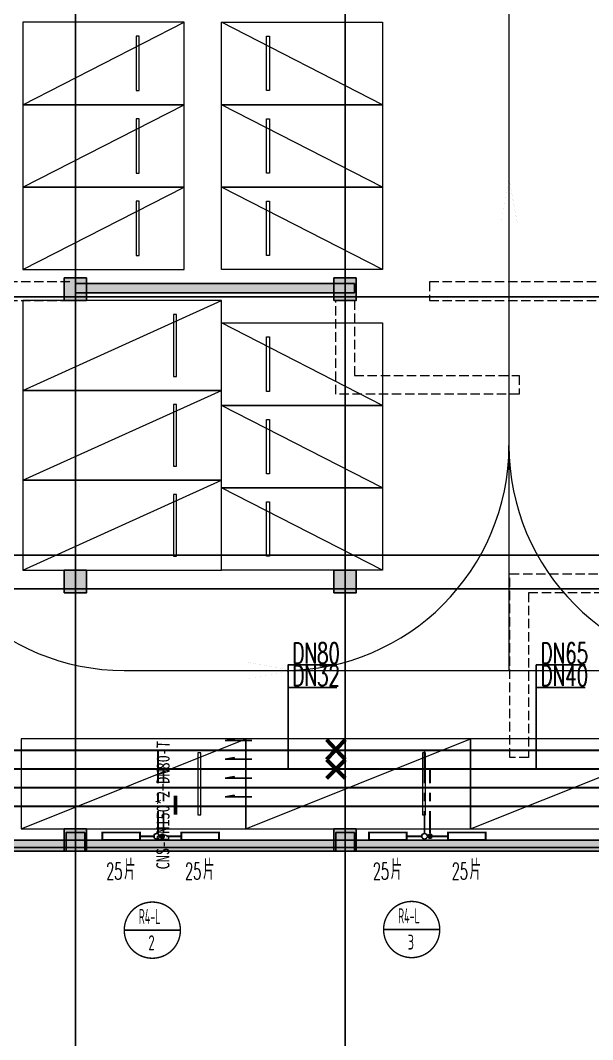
# Model space of a CAD drawing. Extents: x -888467 to -675969, y -675351 to -419232.
# Drawn here: x -818960 to -803682, y -644524 to -617322 of the extents above; entities that cross this region are included whole.
import ezdxf
from ezdxf.enums import TextEntityAlignment as Align

# ---------------------------------------------------------------- set-up
doc = ezdxf.new("R2010")
doc.units = 0
doc.header["$LTSCALE"] = 1000
doc.linetypes.add('DASH', pattern=[0.35, 0.25, -0.1])
doc.layers.get('0').update_dxf_attribs({"linetype": 'CONTINUOUS'})
for name, color, linetype in [('0-供暖管道管径标注', 4, 'CONTINUOUS'), ('1-风管标注', 4, 'CONTINUOUS'), ('3-建筑', 7, 'CONTINUOUS'), ('3-淡显', 8, 'CONTINUOUS'), ('DIM_IDEN', 3, 'CONTINUOUS'), ('DOTE', 252, 'CONTINUOUS'), ('PIPE-暖供水', 3, 'CONTINUOUS'), ('PIPE-暖回支管', 4, 'DASH'), ('PIPE-暖回水', 1, 'DASH'), ('PUB_HATCH', 8, 'CONTINUOUS'), ('TEXT-散热器', 7, 'CONTINUOUS'), ('TH-散热器', 4, 'CONTINUOUS'), ('VPIPE-暖供水', 3, 'CONTINUOUS'), ('VPIPE-暖回水', 2, 'DASH'), ('VRV-配件', 1, 'CONTINUOUS'), ('抗震支吊架', 2, 'CONTINUOUS'), ('暖－管径标注', 2, 'CONTINUOUS'), ('结构柱子', 253, 'CONTINUOUS')]:
    doc.layers.add(name, color=color, linetype=linetype)
doc.layers.add('3-深度淡显', color=252, linetype='CONTINUOUS', lineweight=0)
doc.styles.add('_THVAC_DIM', font='simplex.shx', dxfattribs={"width": 0.8, "height": 3.5, "bigfont": 'gbcbig.shx'})
doc.styles.add('kzcad', font='', dxfattribs={"width": 0.8})
doc.styles.get("Standard").update_dxf_attribs({"font": 'GBENOR', "bigfont": 'GBCBIG'})
doc.styles.add('设备标注', font='simplex.shx', dxfattribs={"width": 0.705882, "bigfont": 'gbcbig.shx'})
doc.styles.get('kzcad').set_extended_font_data('SimSun')

# ---------------------------------------------------------------- blocks, each defined once
blk = doc.blocks.new('坡向')
at = {"layer": '1-风管标注'}
h = blk.add_hatch(color=256, dxfattribs=at)
h.dxf.hatch_style = 1
h.paths.add_polyline_path([(-283166, -104624), (-283166, -104869), (-283119, -104869)])
for p, q in [((-283166, -105334), (-283166, -104624)), ((-283166, -104624), (-283119, -104869)), ((-283119, -104869), (-283166, -104869))]:
    blk.add_line(p, q, dxfattribs=at)
blk = doc.blocks.new('_FZH')
blk.add_lwpolyline([(-0.5, -0.5), (0.5, -0.5), (0.5, 0.5), (-0.5, 0.5)], close=True)
at = {"layer": 'PUB_HATCH'}
blk.add_solid([(-0.5, -0.5), (0.5, -0.5), (-0.5, 0.5), (0.5, 0.5)], dxfattribs=at)
blk = doc.blocks.new('A$C2B1B7B0A')
at = {"layer": '结构柱子'}
h = blk.add_hatch(color=253, dxfattribs=at)
h.dxf.hatch_style = 1
h.paths.add_polyline_path([(50900, 25300), (50300, 25300), (50300, 24700), (50900, 24700)])
h = blk.add_hatch(color=253, dxfattribs=at)
h.dxf.hatch_style = 1
h.paths.add_polyline_path([(58100, 25300), (57500, 25300), (57500, 24700), (58100, 24700)])
h = blk.add_hatch(color=253, dxfattribs=at)
h.dxf.hatch_style = 1
h.paths.add_polyline_path([(50300, 17500), (50300, 16900), (50900, 16900), (50900, 17500)])
h = blk.add_hatch(color=253, dxfattribs=at)
h.dxf.hatch_style = 1
h.paths.add_polyline_path([(58100, 17500), (57500, 17500), (57500, 16900), (58100, 16900)])
h = blk.add_hatch(color=253, dxfattribs=at)
h.dxf.hatch_style = 1
h.paths.add_polyline_path([(50900, 10600), (50300, 10600), (50300, 10000), (50900, 10000)])
h = blk.add_hatch(color=253, dxfattribs=at)
h.dxf.hatch_style = 1
h.paths.add_polyline_path([(58100, 10600), (57500, 10600), (57500, 10000), (58100, 10000)])
at = {"layer": '结构柱子', "color": 253}
for points in [[(50900, 25300), (50300, 25300), (50300, 24700), (50900, 24700)], [(58100, 25300), (57500, 25300), (57500, 24700), (58100, 24700)], [(50900, 17500), (50300, 17500), (50300, 16900), (50900, 16900)], [(58100, 17500), (57500, 17500), (57500, 16900), (58100, 16900)], [(50900, 10600), (50300, 10600), (50300, 10000), (50900, 10000)], [(58100, 10600), (57500, 10600), (57500, 10000), (58100, 10000)]]:
    blk.add_lwpolyline(points, close=True, dxfattribs=at)

msp = doc.modelspace()

# ---------------------------------------------------------------- hatches: boundary and pattern name
at = {"layer": '3-淡显'}
h = msp.add_hatch(color=256, dxfattribs=at)
h.dxf.hatch_style = 1
h.paths.add_polyline_path([(-817190.4, -624196.6), (-817790.4, -624196.6), (-817790.4, -624796.6), (-817190.4, -624796.6)])
h = msp.add_hatch(color=256, dxfattribs=at)
h.dxf.hatch_style = 1
h.paths.add_polyline_path([(-809990.4, -624196.6), (-810590.4, -624196.6), (-810590.4, -624796.6), (-809990.4, -624796.6)])
for points in [[(-817490.4, -624596.6), (-810040.4, -624596.6), (-810040.4, -624346.6), (-817490.4, -624346.6)], [(-786823.7, -639296.6), (-786990.4, -639196.6), (-836440.4, -639196.6), (-836440.4, -639496.6), (-786890.4, -639496.6)]]:
    msp.add_hatch(color=256, dxfattribs=at).paths.add_polyline_path(points)
h = msp.add_hatch(color=256, dxfattribs=at)
h.dxf.hatch_style = 1
h.paths.add_polyline_path([(-817790.6, -631996.5), (-817790.6, -632596.5), (-817190.6, -632596.5), (-817190.6, -631996.5)])
h = msp.add_hatch(color=256, dxfattribs=at)
h.dxf.hatch_style = 1
h.paths.add_polyline_path([(-809990.4, -631996.5), (-810590.4, -631996.5), (-810590.4, -632596.5), (-809990.4, -632596.5)])
h = msp.add_hatch(color=256, dxfattribs=at)
h.dxf.hatch_style = 1
h.paths.add_polyline_path([(-817190.4, -638896.6), (-817790.4, -638896.6), (-817790.4, -639496.6), (-817190.4, -639496.6)])
h = msp.add_hatch(color=256, dxfattribs=at)
h.dxf.hatch_style = 1
h.paths.add_polyline_path([(-809990.4, -638896.6), (-810590.4, -638896.6), (-810590.4, -639496.6), (-809990.4, -639496.6)])
at = {"layer": 'VPIPE-暖回水', "linetype": 'DASH'}
for points in [[(-815247.1, -639096.6), (-815245.5, -639081), (-815240.6, -639066.1), (-815232.8, -639052.5), (-815222.3, -639040.8), (-815209.6, -639031.6), (-815195.3, -639025.2), (-815180, -639022), (-815164.3, -639022), (-815148.9, -639025.2), (-815134.6, -639031.6), (-815121.9, -639040.8), (-815111.4, -639052.5), (-815103.6, -639066.1), (-815098.8, -639081), (-815097.1, -639096.6), (-815098.8, -639112.2), (-815103.6, -639127.1), (-815111.4, -639140.7), (-815121.9, -639152.3), (-815134.6, -639161.5), (-815148.9, -639167.9), (-815164.3, -639171.2), (-815180, -639171.2), (-815195.3, -639167.9), (-815209.6, -639161.5), (-815222.3, -639152.3), (-815232.8, -639140.7), (-815240.6, -639127.1), (-815245.5, -639112.2)], [(-808094.2, -639096.6), (-808092.6, -639081), (-808087.7, -639066.1), (-808079.9, -639052.5), (-808069.4, -639040.8), (-808056.7, -639031.6), (-808042.4, -639025.2), (-808027.1, -639022), (-808011.4, -639022), (-807996, -639025.2), (-807981.7, -639031.6), (-807969, -639040.8), (-807958.5, -639052.5), (-807950.7, -639066.1), (-807945.9, -639081), (-807944.2, -639096.6), (-807945.9, -639112.2), (-807950.7, -639127.1), (-807958.5, -639140.7), (-807969, -639152.3), (-807981.7, -639161.5), (-807996, -639167.9), (-808011.4, -639171.2), (-808027.1, -639171.2), (-808042.4, -639167.9), (-808056.7, -639161.5), (-808069.4, -639152.3), (-808079.9, -639140.7), (-808087.7, -639127.1), (-808092.6, -639112.2)]]:
    msp.add_hatch(color=256, dxfattribs=at).paths.add_polyline_path(points)

# ---------------------------------------------------------------- linework, layer by layer
at = {"layer": '0-供暖管道管径标注'}
for points in [[(-811814, -637299.9), (-811814, -634524.2), (-810507.6, -634524.2)], [(-805188, -637299.9), (-805188, -634524.2), (-803881.6, -634524.2)], [(-811814, -635124.2), (-810507.6, -635124.2)], [(-805188, -635124.2), (-803881.6, -635124.2)]]:
    msp.add_lwpolyline(points, dxfattribs=at)
at = {"layer": '3-建筑'}
for p, q in [((-817490.4, -624346.6), (-810040.4, -624346.6)), ((-817490.4, -624346.6), (-817490.4, -624596.6)), ((-810040.4, -624346.6), (-810040.4, -624596.6)), ((-817490.4, -624596.6), (-810040.4, -624596.6)), ((-786990.4, -639196.6), (-836440.4, -639196.6)), ((-786890.4, -639496.6), (-836440.4, -639496.6))]:
    msp.add_line(p, q, dxfattribs=at)
at = {"layer": '3-建筑', "color": 7}
msp.add_lwpolyline([(-729090.4, -639496.6), (-839040.4, -639496.6)], dxfattribs=at)
at = {"layer": '3-淡显'}
for p, q in [((-817190.4, -624196.6), (-817790.4, -624196.6)), ((-817790.4, -624196.6), (-817790.4, -624796.6)), ((-817190.4, -624796.6), (-817190.4, -624196.6)), ((-809990.4, -624196.6), (-810590.4, -624196.6)), ((-810590.4, -624196.6), (-810590.4, -624796.6)), ((-809990.4, -624796.6), (-809990.4, -624196.6)), ((-817790.4, -624796.6), (-817190.4, -624796.6)), ((-810590.4, -624796.6), (-809990.4, -624796.6)), ((-817190.6, -631996.5), (-817790.6, -631996.5)), ((-817790.6, -631996.5), (-817790.6, -632596.5)), ((-817190.6, -632596.5), (-817190.6, -631996.5)), ((-809990.4, -631996.5), (-810590.4, -631996.5)), ((-810590.4, -631996.5), (-810590.4, -632596.5)), ((-809990.4, -632596.5), (-809990.4, -631996.5)), ((-817790.6, -632596.5), (-817190.6, -632596.5)), ((-810590.4, -632596.5), (-809990.4, -632596.5)), ((-817190.4, -638896.6), (-817790.4, -638896.6)), ((-817790.4, -638896.6), (-817790.4, -639496.6)), ((-817190.4, -639496.6), (-817190.4, -638896.6)), ((-809990.4, -638896.6), (-810590.4, -638896.6)), ((-810590.4, -638896.6), (-810590.4, -639496.6)), ((-809990.4, -639496.6), (-809990.4, -638896.6)), ((-817790.4, -639496.6), (-817190.4, -639496.6)), ((-810590.4, -639496.6), (-809990.4, -639496.6))]:
    msp.add_line(p, q, dxfattribs=at)
at = {"layer": '3-深度淡显'}
for p, q in [((-805915.4, -613896.6), (-805915.4, -634671.6)), ((-818890.4, -619571.6), (-814590.4, -617371.6)), ((-809290.4, -619571.6), (-813590.4, -617371.6)), ((-818890.4, -621771.6), (-814590.4, -619571.6)), ((-809290.4, -621771.6), (-813590.4, -619571.6)), ((-818890.4, -623971.6), (-814590.4, -621771.6)), ((-809290.4, -623971.6), (-813590.4, -621771.6)), ((-818890.4, -627196.6), (-813590.4, -624796.6)), ((-809290.4, -627596.6), (-813590.4, -625396.6)), ((-818890.4, -629596.6), (-813590.4, -627196.6)), ((-809290.4, -629796.6), (-813590.4, -627596.6)), ((-818890.4, -631996.6), (-813590.4, -629596.6)), ((-809290.4, -631996.6), (-813590.4, -629796.6)), ((-818940.4, -638896.6), (-812940.4, -636496.6)), ((-812940.4, -638896.6), (-806940.4, -636496.6)), ((-806940.4, -638896.6), (-800940.4, -636496.6))]:
    msp.add_line(p, q, dxfattribs=at)
msp.add_lwpolyline([(-822186, -608126.5), (-822189.4, -628670.6, 0.4142616), (-816189.4, -634671.6), (-746232.1, -634669.1)], format="xyb", dxfattribs=at)
for points in [[(-814590.4, -619571.6), (-814590.4, -617371.6), (-818890.4, -617371.6), (-818890.4, -619571.6)], [(-813590.4, -619571.6), (-813590.4, -617371.6), (-809290.4, -617371.6), (-809290.4, -619571.6)], [(-815790.4, -619197), (-815790.4, -617746.2), (-815870.7, -617746.2), (-815870.7, -619197)], [(-812390.4, -619197), (-812390.4, -617746.2), (-812310, -617746.2), (-812310, -619197)], [(-814590.4, -621771.6), (-814590.4, -619571.6), (-818890.4, -619571.6), (-818890.4, -621771.6)], [(-813590.4, -621771.6), (-813590.4, -619571.6), (-809290.4, -619571.6), (-809290.4, -621771.6)], [(-815790.4, -621397), (-815790.4, -619946.2), (-815870.7, -619946.2), (-815870.7, -621397)], [(-812390.4, -621397), (-812390.4, -619946.2), (-812310, -619946.2), (-812310, -621397)], [(-814590.4, -623971.6), (-814590.4, -621771.6), (-818890.4, -621771.6), (-818890.4, -623971.6)], [(-813590.4, -623971.6), (-813590.4, -621771.6), (-809290.4, -621771.6), (-809290.4, -623971.6)], [(-815790.4, -623597), (-815790.4, -622146.2), (-815870.7, -622146.2), (-815870.7, -623597)], [(-812390.4, -623597), (-812390.4, -622146.2), (-812310, -622146.2), (-812310, -623597)], [(-813590.4, -627196.6), (-813590.4, -624796.6), (-818890.4, -624796.6), (-818890.4, -627196.6)], [(-814790.4, -626822), (-814790.4, -625171.2), (-814870.7, -625171.2), (-814870.7, -626822)], [(-813590.4, -627596.6), (-813590.4, -625396.6), (-809290.4, -625396.6), (-809290.4, -627596.6)], [(-812390.4, -627222), (-812390.4, -625771.2), (-812310, -625771.2), (-812310, -627222)], [(-813590.4, -629596.6), (-813590.4, -627196.6), (-818890.4, -627196.6), (-818890.4, -629596.6)], [(-814790.4, -629222), (-814790.4, -627571.2), (-814870.7, -627571.2), (-814870.7, -629222)], [(-813590.4, -629796.6), (-813590.4, -627596.6), (-809290.4, -627596.6), (-809290.4, -629796.6)], [(-812390.4, -629422), (-812390.4, -627971.2), (-812310, -627971.2), (-812310, -629422)], [(-813590.4, -631996.6), (-813590.4, -629596.6), (-818890.4, -629596.6), (-818890.4, -631996.6)], [(-814790.4, -631622), (-814790.4, -629971.2), (-814870.7, -629971.2), (-814870.7, -631622)], [(-813590.4, -631996.6), (-813590.4, -629796.6), (-809290.4, -629796.6), (-809290.4, -631996.6)], [(-812390.4, -631622), (-812390.4, -630171.2), (-812310, -630171.2), (-812310, -631622)], [(-812940.4, -638896.6), (-812940.4, -636496.6), (-818940.4, -636496.6), (-818940.4, -638896.6)], [(-806940.4, -638896.6), (-806940.4, -636496.6), (-812940.4, -636496.6), (-812940.4, -638896.6)], [(-800940.4, -638896.6), (-800940.4, -636496.6), (-806940.4, -636496.6), (-806940.4, -638896.6)], [(-814140.4, -638522), (-814140.4, -636871.2), (-814220.7, -636871.2), (-814220.7, -638522)], [(-808140.4, -638522), (-808140.4, -636871.2), (-808220.7, -636871.2), (-808220.7, -638522)]]:
    msp.add_lwpolyline(points, close=True, dxfattribs=at)
at = {"layer": '3-深度淡显', "const_width": 0.75}
for points in [[(-805842.6, -624528.4), (-805992.6, -624528.4), (-805992.6, -622728.4), (-806142.6, -622728.4), (-805917.6, -621528.4), (-805692.6, -622728.4), (-805842.6, -622728.4), (-805842.6, -624528.4)], [(-814689.6, -634596.6), (-814689.6, -634746.6), (-812889.6, -634746.6), (-812889.6, -634896.6), (-811689.6, -634671.6), (-812889.6, -634446.6), (-812889.6, -634596.6), (-814689.6, -634596.6)]]:
    msp.add_lwpolyline(points, dxfattribs=at)
at = {"layer": '3-深度淡显', "linetype": 'DASH'}
for points in [[(-817640.4, -624296.6), (-822440.4, -624296.6), (-822440.4, -624796.6), (-817640.4, -624796.6)], [(-803240.4, -624296.6), (-808040.4, -624296.6), (-808040.4, -624796.6), (-803240.4, -624796.6)], [(-810040.4, -624796.6), (-810040.4, -626796.6), (-805640.4, -626796.6), (-805640.4, -627296.6), (-810540.4, -627296.6), (-810540.4, -627296.6), (-810540.4, -624796.6)], [(-803390.4, -632596.6), (-805390.4, -632596.6), (-805390.4, -636996.6), (-805890.4, -636996.6), (-805890.4, -632096.6), (-805890.4, -632096.6), (-803390.4, -632096.6)]]:
    msp.add_lwpolyline(points, dxfattribs=at)
at = {"layer": '3-深度淡显'}
for centre, start, end in [((-811915.4, -628671.6), 270, 0), ((-799915.4, -628671.6), 180, 270)]:
    msp.add_arc(centre, 6000, start, end, dxfattribs=at)
at = {"layer": 'DIM_IDEN', "color": 7}
for p, q in [((-814686.7, -641602.9), (-816186.7, -641602.9)), ((-807763, -641586.1), (-809263, -641586.1))]:
    msp.add_line(p, q, dxfattribs=at)
at = {"layer": 'DIM_IDEN', "color": 7, "const_width": 37.5}
for points in [[(-814686.7, -641602.9, 1), (-816186.7, -641602.9, 1)], [(-807763, -641586.1, 1), (-809263, -641586.1, 1)]]:
    msp.add_lwpolyline(points, format="xyb", close=True, dxfattribs=at)
at = {"layer": 'DOTE', "color": 251}
for p, q in [((-817490.4, -598065.9), (-817490.4, -646591)), ((-810290.4, -598065.9), (-810290.4, -646591)), ((-872297.5, -624696.6), (-724690.4, -624696.6)), ((-872297.5, -631596.6), (-724690.4, -631596.6)), ((-872297.5, -632496.6), (-724690.4, -632496.6)), ((-872297.5, -639396.6), (-724690.4, -639396.6))]:
    msp.add_line(p, q, dxfattribs=at)
at = {"layer": 'PIPE-暖供水', "linetype": 'Continuous', "const_width": 52.5}
for points in [[(-823405.3, -637299.9), (-790220.7, -637299.9), (-790219.7, -634541.9), (-788655.6, -634541.9), (-788655.6, -611498.6), (-804760.7, -611498.6), (-804760.7, -611498.6), (-820795.9, -611498.6)], [(-815138.3, -637688), (-815138.3, -637299.9)], [(-808019.9, -637688), (-808019.9, -637299.9)], [(-815138.3, -638160.7), (-815138.3, -637931.3)], [(-808019.9, -638160.7), (-808019.9, -637931.3)], [(-822478.8, -638299.9), (-815138.3, -638299.9)], [(-815138.3, -638299.9), (-786568.9, -638297.5)], [(-815138.3, -639021.6), (-815138.3, -638424)], [(-808019.9, -639021.6), (-808019.9, -638424)]]:
    msp.add_lwpolyline(points, dxfattribs=at)
at = {"layer": 'PIPE-暖回支管', "linetype": 'DASH', "const_width": 52.5}
for points in [[(-815363.7, -639096.6), (-815768.3, -639096.6)], [(-815063.3, -639096.6), (-814658.7, -639096.6)], [(-808245.3, -639096.6), (-808649.9, -639096.6)], [(-807944.9, -639096.6), (-807540.3, -639096.6)]]:
    msp.add_lwpolyline(points, dxfattribs=at)
at = {"layer": 'PIPE-暖回水', "linetype": 'DASH', "const_width": 52.5}
msp.add_lwpolyline([(-823485.8, -627719), (-823485.8, -612118.3, -0.1709376), (-823405.8, -611998.6), (-804260.7, -611998.6), (-804260.7, -611998.6), (-789155.6, -611998.6), (-789155.6, -634098.3), (-790693.5, -634098.3), (-790693.5, -636799.9), (-824767.4, -636799.9)], format="xyb", dxfattribs=at)
for points in [[(-815288.7, -637688), (-815288.7, -636799.9)], [(-808170.3, -637688), (-808170.3, -636799.9)], [(-839936.7, -637799.9), (-786418.4, -637799.9)], [(-815288.7, -638160.7), (-815288.7, -637931.3)], [(-808170.3, -638160.7), (-808170.3, -637931.3)], [(-815288.7, -639021.6), (-815288.7, -638424)], [(-808170.3, -639021.6), (-808170.3, -638424)]]:
    msp.add_lwpolyline(points, dxfattribs=at)
at = {"layer": 'TH-散热器', "const_width": 52.5}
for points in [[(-815768.3, -638996.6), (-816768.3, -638996.6), (-816768.3, -639196.6), (-815768.3, -639196.6)], [(-814658.7, -639196.6), (-813658.7, -639196.6), (-813658.7, -638996.6), (-814658.7, -638996.6)], [(-808649.9, -638996.6), (-809649.9, -638996.6), (-809649.9, -639196.6), (-808649.9, -639196.6)], [(-807540.3, -639196.6), (-806540.3, -639196.6), (-806540.3, -638996.6), (-807540.3, -638996.6)]]:
    msp.add_lwpolyline(points, close=True, dxfattribs=at)
at = {"layer": 'VPIPE-暖供水', "linetype": 'Continuous'}
for centre in [(-815322.5, -639096.6), (-808169.6, -639096.6), (-808169.6, -639096.6)]:
    msp.add_circle(centre, 75, dxfattribs=at)
at = {"layer": '抗震支吊架', "color": 2, "const_width": 100}
msp.add_lwpolyline([(-814818.7, -638517.2), (-814818.7, -638017.2)], dxfattribs=at)
at = {"layer": '暖－管径标注', "const_width": 105.8}
for points in [[(-810285.7, -636517), (-810784.5, -637049.3)], [(-810784.5, -636517), (-810285.7, -637049.3)], [(-810285.7, -637050.5), (-810784.5, -637549.3)], [(-810784.5, -637050.5), (-810285.7, -637549.3)]]:
    msp.add_lwpolyline(points, dxfattribs=at)

# ---------------------------------------------------------------- block references
msp.add_blockref('A$C2B1B7B0A', (-868090.4, -649496.6))
at = {"layer": '3-淡显', "xscale": 500, "yscale": 500, "zscale": 500}
for p in [(-817490.4, -639246.6), (-810290.4, -639246.6)]:
    msp.add_blockref('_FZH', p, dxfattribs=at)
at = {"layer": 'VRV-配件', "rotation": 90.00000000000001}
for p in [(-918117, -353374.6), (-918117, -353872.7), (-918117, -354382.4), (-918116.9, -354882.3)]:
    msp.add_blockref('坡向', p, dxfattribs=at)

# ---------------------------------------------------------------- texts
at = {"layer": '0-供暖管道管径标注', "style": '设备标注', "width": 0.65}
for s, p in [('DN80', (-811699.9, -634485.6)), ('DN65', (-805073.8, -634485.6))]:
    msp.add_text(s, height=550, dxfattribs=at).set_placement(p)
at = {"layer": '0-供暖管道管径标注', "color": 251, "style": '设备标注', "width": 0.65}
for s, p in [('DN32', (-811699.9, -635085.6)), ('DN40', (-805073.8, -635085.6))]:
    msp.add_text(s, height=550, dxfattribs=at).set_placement(p)
at = {"layer": 'DIM_IDEN', "color": 7}
for s, width, p, p2 in [('R4-L', 0.611847, (-815800, -641437), (-815218.8, -641437)), ('R4-L', 0.611847, (-808876.3, -641420.2), (-808295, -641420.2)), ('2', 0.834175, (-815542.8, -642138.4), (-815373.1, -642138.4)), ('3', 0.860463, (-808619, -642121.6), (-808449.4, -642121.6))]:
    msp.add_text(s, height=400, dxfattribs=dict(at, width=width)).set_placement(p, p2, align=Align.FIT)
at = {"layer": 'TEXT-散热器', "style": '_THVAC_DIM'}
for s, height, width, p in [('片', 525, 0.8, (-816189, -640251.1, -900)), ('片', 525, 0.8, (-814082.1, -640251.1, 1700)), ('片', 525, 0.8, (-809070.6, -640251.1, -900)), ('片', 525, 0.8, (-806963.7, -640251.1, 1700)), ('25', 446.25, 0.564706, (-816669, -640251.1, -900)), ('25', 446.25, 0.564706, (-814562.1, -640251.1, 1700)), ('25', 446.25, 0.564706, (-809550.6, -640251.1, -900)), ('25', 446.25, 0.564706, (-807443.7, -640251.1, 1700))]:
    msp.add_text(s, height=height, dxfattribs=dict(at, width=width)).set_placement(p)
at = {"layer": '抗震支吊架', "color": 2, "style": 'kzcad', "width": 0.8}
msp.add_text('CNS-DN150*2+DN80-T', height=350, rotation=89.88539, dxfattribs=at).set_placement((-814978.7, -638267.2), align=Align.CENTER)

doc.saveas('drawing.dxf')
